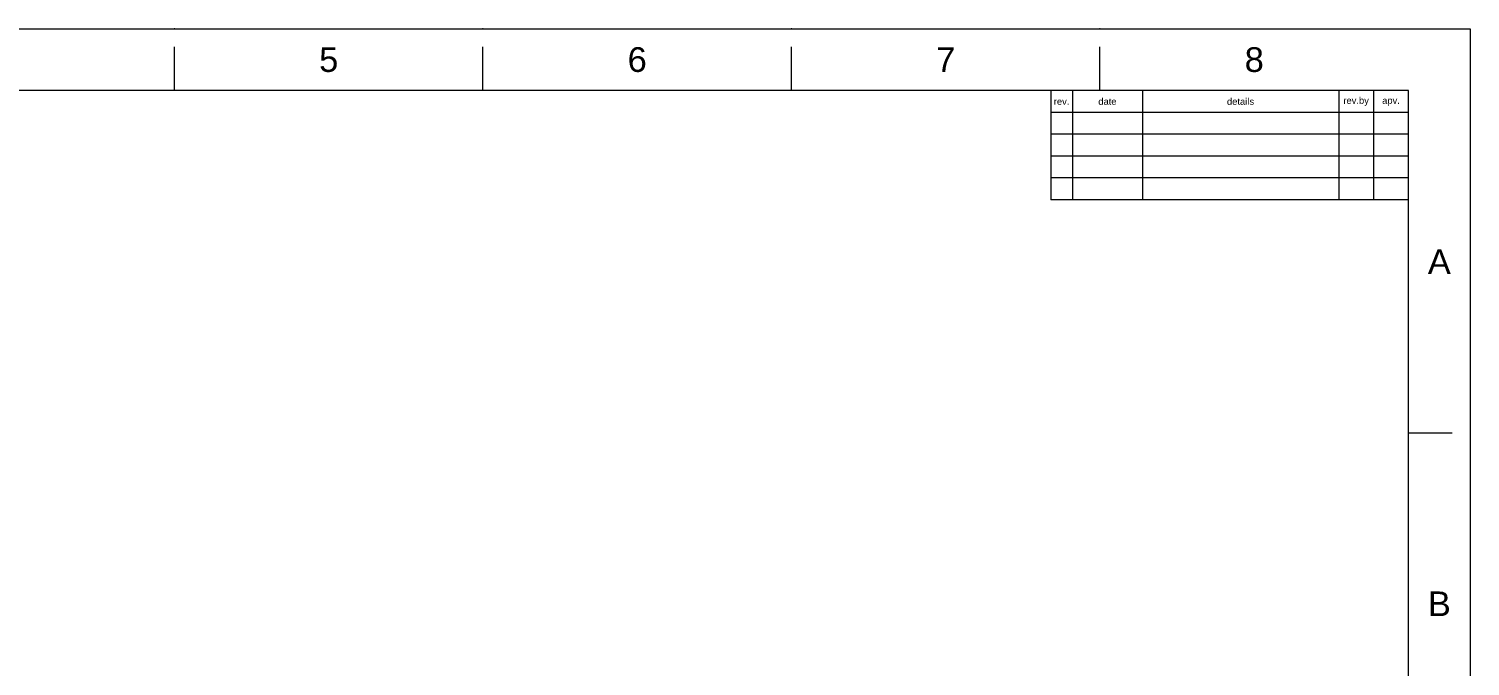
# Model space of a CAD drawing. Header units: millimetres. Extents: x 12315 to 13087, y 1034 to 1580.
# Drawn here: x 12657.2 to 13086.6, y 1390.7 to 1580.3 of the extents above; entities that cross this region are included whole.
import ezdxf

# ---------------------------------------------------------------- set-up
doc = ezdxf.new("R2010")
doc.units = ezdxf.units.MM
doc.layers.add('FORM', color=7, linetype='Continuous', lineweight=13)
doc.layers.add('TEXT', color=2, linetype='Continuous')
doc.styles.get("Standard").update_dxf_attribs({"font": 'arial.ttf'})

msp = doc.modelspace()

# ---------------------------------------------------------------- linework, layer by layer
at = {"layer": 'FORM'}
for p, q in [((12700.63, 1561.94), (12700.63, 1574.93)), ((12792.52, 1561.94), (12792.52, 1574.93)), ((12884.41, 1561.94), (12884.41, 1574.93)), ((12976.3, 1561.94), (12976.3, 1574.93)), ((13068.19, 1561.94), (12333.06, 1561.94)), ((12961.62, 1561.94), (12961.62, 1529.45)), ((12968.12, 1561.94), (12968.12, 1529.45)), ((12988.92, 1561.94), (12988.92, 1529.45)), ((13047.4, 1561.94), (13047.4, 1529.45)), ((13057.79, 1561.94), (13057.79, 1529.45)), ((13068.19, 1052.86), (13068.19, 1561.94)), ((13068.19, 1555.44), (12961.62, 1555.44)), ((13068.19, 1548.94), (12961.62, 1548.94)), ((13068.19, 1542.44), (12961.62, 1542.44)), ((13068.19, 1535.94), (12961.62, 1535.94)), ((13068.19, 1529.45), (12961.62, 1529.45)), ((13068.19, 1460.12), (13081.19, 1460.12))]:
    msp.add_line(p, q, dxfattribs=at)
msp.add_lwpolyline([(12314.69, 1580.31), (13086.57, 1580.31), (13086.57, 1034.48), (12314.69, 1034.48)], close=True, dxfattribs=at)
for p in [(12700.63, 1580.31), (12792.52, 1580.31), (12884.41, 1580.31), (12976.3, 1580.31), (13068.19, 1460.12)]:
    msp.add_point(p, dxfattribs=at)

# ---------------------------------------------------------------- texts
at = {"layer": 'FORM', "char_height": 7.35, "attachment_point": 5}
for s, width, insert in [('5', 64.98, (12746.57, 1571.12)), ('6', 64.98, (12838.46, 1571.12)), ('7', 64.98, (12930.35, 1571.12)), ('8', 64.98, (13022.25, 1571.12)), ('A', 12.996, (13077.38, 1511.03)), ('B', 12.996, (13077.38, 1409.21))]:
    msp.add_mtext_dynamic_manual_height_columns(s, width=width, gutter_width=16.25, heights=[0], dxfattribs=dict(at, insert=insert))
at = {"layer": 'TEXT', "char_height": 2, "attachment_point": 5}
for s, width, insert in [('rev.', 6.498, (12964.87, 1558.69)), ('date', 20.7936, (12978.52, 1558.69)), ('details', 58.482, (13018.16, 1558.69)), ('rev.by', 10.3968, (13052.6, 1558.69)), ('apv.', 10.3968, (13062.99, 1558.69))]:
    msp.add_mtext_dynamic_manual_height_columns(s, width=width, gutter_width=16.25, heights=[0], dxfattribs=dict(at, insert=insert))

doc.saveas('drawing.dxf')
